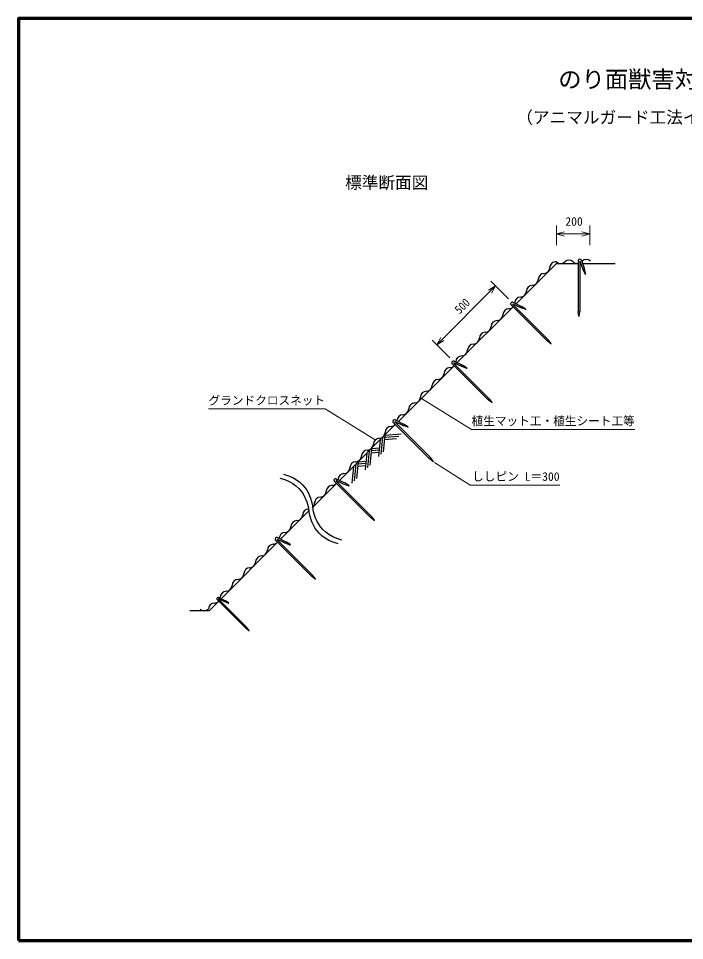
# Model space of a CAD drawing. Units: millimetres, scale not verified. Extents: x 200 to 8200, y 200 to 5825.
# Drawn here: x 200 to 4200, y 200 to 5740 of the extents above; entities that cross this region are included whole.
import ezdxf
from ezdxf.enums import TextEntityAlignment as Align

# ---------------------------------------------------------------- set-up
doc = ezdxf.new("R2010")
doc.units = ezdxf.units.MM
doc.header["$LTSCALE"] = 20
doc.layers.add('C-BMK-HTXT', color=7, linetype='Continuous')
doc.layers.add('C-TTL-TXT', color=7, linetype='Continuous')
for name, color, linetype, lineweight in [('C-STR', 7, 'Continuous', 25), ('C-STR-DIM', 1, 'Continuous', 13), ('C-STR-HTXT', 1, 'Continuous', 13), ('C-TTL', 2, 'Continuous', 70), ('C-TTL-LINE', 7, 'Continuous', 25)]:
    doc.layers.add(name, color=color, linetype=linetype, lineweight=lineweight)
doc.styles.add('ＭＳ ゴシック', font='')
doc.styles.get('ＭＳ ゴシック').set_extended_font_data('MS Gothic')

msp = doc.modelspace()

# ---------------------------------------------------------------- linework, layer by layer
at = {"layer": 'C-STR'}
for p, q in [((3430.7, 4267.55), (3188.65, 4025.5)), ((3430.7, 4267.55), (3550.7, 4267.55)), ((3550.7, 4267.55), (3561.7, 4267.55)), ((3561.7, 4287.24), (3561.7, 3978.78)), ((3570.7, 4278.78), (3570.7, 3978.78)), ((3570.7, 4267.55), (3577.7, 4267.55)), ((3590.41, 4231.22), (3573.09, 4280.74)), ((3580.83, 4287.72), (3599.48, 4234.39)), ((3587.89, 4267.55), (3610.7, 4267.55)), ((3587.89, 4267.55), (3784.14, 4267.55)), ((3602.63, 4206.3), (3590.41, 4231.22)), ((3605.46, 4207.29), (3599.48, 4234.39)), ((3602.63, 4206.3), (3605.69, 4202.08)), ((3605.69, 4202.08), (3605.46, 4207.29)), ((3170.14, 4006.98), (2835.1, 3671.94)), ((3156.21, 4020.91), (3374.33, 3802.79)), ((3168.56, 4021.29), (3380.69, 3809.15)), ((3216.12, 4001.59), (3168.86, 4024.36)), ((3169.4, 4034.77), (3220.3, 4010.25)), ((3181.45, 4018.3), (3176.5, 4013.35)), ((3242.38, 3992.61), (3216.12, 4001.59)), ((3243.69, 3995.31), (3220.3, 4010.25)), ((3242.38, 3992.61), (3247.54, 3991.79)), ((3247.54, 3991.79), (3243.69, 3995.31)), ((3564.7, 3953.78), (3561.7, 3978.78)), ((3564.7, 3953.78), (3561.7, 3978.78)), ((3564.7, 3953.78), (3566.2, 3948.78)), ((3564.7, 3953.78), (3566.2, 3948.78)), ((3566.2, 3948.78), (3567.7, 3953.78)), ((3566.2, 3948.78), (3567.7, 3953.78)), ((3567.7, 3953.78), (3570.7, 3978.78)), ((3567.7, 3953.78), (3570.7, 3978.78)), ((3394.13, 3787.23), (3374.33, 3802.79)), ((3394.13, 3787.23), (3374.33, 3802.79)), ((3396.25, 3789.35), (3380.69, 3809.15)), ((3396.25, 3789.35), (3380.69, 3809.15)), ((3394.13, 3787.23), (3398.73, 3784.76)), ((3394.13, 3787.23), (3398.73, 3784.76)), ((3398.73, 3784.76), (3396.25, 3789.35)), ((3398.73, 3784.76), (3396.25, 3789.35)), ((2802.66, 3667.35), (3020.78, 3449.24)), ((2815.01, 3667.73), (3027.14, 3455.6)), ((2862.57, 3648.04), (2815.31, 3670.81)), ((2815.85, 3681.22), (2866.74, 3656.7)), ((2827.89, 3664.74), (2822.95, 3659.8)), ((2890.13, 3641.76), (2866.74, 3656.7)), ((2816.58, 3653.43), (2481.54, 3318.39)), ((2888.83, 3639.06), (2862.57, 3648.04)), ((2888.83, 3639.06), (2893.99, 3638.24)), ((2893.99, 3638.24), (2890.13, 3641.76)), ((3040.58, 3433.68), (3020.78, 3449.24)), ((3040.58, 3433.68), (3020.78, 3449.24)), ((3042.7, 3435.8), (3027.14, 3455.6)), ((3042.7, 3435.8), (3027.14, 3455.6)), ((3045.17, 3431.2), (3042.7, 3435.8)), ((3045.17, 3431.2), (3042.7, 3435.8)), ((3040.58, 3433.68), (3045.17, 3431.2)), ((3040.58, 3433.68), (3045.17, 3431.2)), ((2462.3, 3327.66), (2513.19, 3303.14)), ((2463.03, 3299.88), (2127.99, 2964.84)), ((2449.11, 3313.8), (2667.22, 3095.68)), ((2461.46, 3314.18), (2673.59, 3102.05)), ((2509.02, 3294.48), (2461.76, 3317.25)), ((2474.34, 3311.19), (2469.39, 3306.24)), ((2535.28, 3285.5), (2509.02, 3294.48)), ((2536.58, 3288.21), (2513.19, 3303.14)), ((2535.28, 3285.5), (2540.43, 3284.68)), ((2540.43, 3284.68), (2536.58, 3288.21)), ((2385.48, 3222.32), (2376.76, 3122.71)), ((2399.62, 3236.47), (2390.9, 3136.85)), ((2397.34, 3210.46), (2470.95, 3216.9)), ((2398.48, 3223.46), (2485.1, 3231.04)), ((2399.62, 3236.47), (2499.24, 3245.18)), ((2319.57, 3156.42), (2367.17, 3160.58)), ((2371.33, 3208.18), (2362.62, 3108.56)), ((2291.28, 3128.13), (2282.57, 3028.51)), ((2305.43, 3142.27), (2296.71, 3042.65)), ((2319.57, 3156.42), (2310.85, 3056.8)), ((2317.29, 3130.41), (2364.89, 3134.57)), ((2318.43, 3143.41), (2366.03, 3147.58)), ((2211.23, 3048.08), (2202.52, 2948.46)), ((2225.37, 3062.22), (2216.66, 2962.6)), ((2239.52, 3076.37), (2230.8, 2976.75)), ((2237.24, 3050.36), (2284.84, 3054.52)), ((2238.38, 3063.36), (2285.98, 3067.53)), ((2239.52, 3076.37), (2287.12, 3080.53)), ((2687.02, 3080.13), (2667.22, 3095.68)), ((2687.02, 3080.13), (2667.22, 3095.68)), ((2689.14, 3082.25), (2673.59, 3102.05)), ((2689.14, 3082.25), (2673.59, 3102.05)), ((2687.02, 3080.13), (2691.62, 3077.65)), ((2687.02, 3080.13), (2691.62, 3077.65)), ((2691.62, 3077.65), (2689.14, 3082.25)), ((2691.62, 3077.65), (2689.14, 3082.25)), ((2109.48, 2946.32), (1967.09, 2803.93)), ((2095.55, 2960.25), (2313.67, 2742.13)), ((2107.9, 2960.63), (2320.03, 2748.49)), ((2155.46, 2940.93), (2108.2, 2963.7)), ((2108.74, 2974.11), (2159.64, 2949.59)), ((2120.79, 2957.64), (2115.84, 2952.69)), ((2181.72, 2931.95), (2155.46, 2940.93)), ((2183.03, 2934.65), (2159.64, 2949.59)), ((2181.72, 2931.95), (2186.88, 2931.13)), ((2186.88, 2931.13), (2183.03, 2934.65)), ((1944.49, 2781.34), (1774.44, 2611.28)), ((2333.47, 2726.57), (2313.67, 2742.13)), ((2333.47, 2726.57), (2313.67, 2742.13)), ((2335.59, 2728.69), (2320.03, 2748.49)), ((2335.59, 2728.69), (2320.03, 2748.49)), ((2333.47, 2726.57), (2338.07, 2724.1)), ((2333.47, 2726.57), (2338.07, 2724.1)), ((2338.07, 2724.1), (2335.59, 2728.69)), ((2338.07, 2724.1), (2335.59, 2728.69)), ((1742, 2606.69), (1960.12, 2388.58)), ((1754.35, 2607.07), (1966.48, 2394.94)), ((1801.91, 2587.38), (1754.65, 2610.15)), ((1755.19, 2620.56), (1806.08, 2596.04)), ((1767.23, 2604.08), (1762.29, 2599.13)), ((1755.92, 2592.77), (1417.18, 2254.03)), ((1828.17, 2578.4), (1801.91, 2587.38)), ((1829.47, 2581.1), (1806.08, 2596.04)), ((1828.17, 2578.4), (1833.33, 2577.58)), ((1833.33, 2577.58), (1829.47, 2581.1)), ((1979.92, 2373.02), (1960.12, 2388.58)), ((1979.92, 2373.02), (1960.12, 2388.58)), ((1982.04, 2375.14), (1966.48, 2394.94)), ((1982.04, 2375.14), (1966.48, 2394.94)), ((1979.92, 2373.02), (1984.51, 2370.54)), ((1979.92, 2373.02), (1984.51, 2370.54)), ((1984.51, 2370.54), (1982.04, 2375.14)), ((1984.51, 2370.54), (1982.04, 2375.14)), ((1402.37, 2239.22), (1344.53, 2181.38)), ((1391.23, 2250.35), (1565.72, 2075.86)), ((1401.11, 2250.66), (1570.82, 2080.95)), ((1439.16, 2234.9), (1401.35, 2253.12)), ((1401.78, 2261.45), (1442.5, 2241.83)), ((1411.42, 2248.27), (1407.46, 2244.31)), ((1460.17, 2227.72), (1439.16, 2234.9)), ((1461.21, 2229.88), (1442.5, 2241.83)), ((1460.17, 2227.72), (1464.29, 2227.06)), ((1464.29, 2227.06), (1461.21, 2229.88)), ((1344.53, 2181.38), (1229.31, 2181.38)), ((1581.56, 2063.42), (1565.72, 2075.86)), ((1581.56, 2063.42), (1565.72, 2075.86)), ((1583.26, 2065.11), (1570.82, 2080.95)), ((1583.26, 2065.11), (1570.82, 2080.95)), ((1581.56, 2063.42), (1585.24, 2061.44)), ((1581.56, 2063.42), (1585.24, 2061.44)), ((1585.24, 2061.44), (1583.26, 2065.11)), ((1585.24, 2061.44), (1583.26, 2065.11))]:
    msp.add_line(p, q, dxfattribs=at)
for centre, radius, start, end in [((3427.07, 4241.19), 36.55, 84.29482, 175.34771), ((3455.7, 4303.8), 36.25, 226.39718, 313.60282), ((3505.7, 4251.3), 36.25, 46.39718, 133.60282), ((3555.7, 4303.8), 36.25, 226.39718, 279.52728), ((3571.37, 4283.6), 10.32, 23.49835, 159.36564), ((3572.7, 4278.78), 2, 78.88056, 180), ((3555.7, 4303.8), 36.25, 294.44334, 303.32163), ((3605.7, 4251.3), 36.25, 123.9014, 127.69697), ((3610.49, 4255.14), 36.25, 46.39718, 133.60282), ((3354.73, 4243.61), 35.92, 273.23842, 0.86386), ((3285.16, 4173.28), 36.25, 271.39718, 358.60282), ((3357.64, 4171.51), 36.25, 91.39718, 178.60282), ((3214.45, 4102.57), 36.25, 271.39718, 358.60282), ((3286.93, 4100.8), 36.25, 91.39718, 178.60282), ((3216.22, 4030.09), 36.25, 91.39718, 178.60282), ((3145.51, 3959.38), 36.25, 91.39718, 178.60282), ((3143.74, 4031.85), 36.25, 271.39718, 316.70269), ((3165.62, 4025.17), 10.32, 68.49835, 204.36564), ((3169.98, 4022.7), 2, 123.88056, 225), ((3143.74, 4031.85), 36.25, 331.14022, 340.85165), ((3143.74, 4031.85), 36.25, 356.59149, 358.60282), ((3073.03, 3961.14), 36.25, 271.39718, 358.60282), ((3002.32, 3890.43), 36.25, 271.39718, 358.60282), ((3074.8, 3888.67), 36.25, 91.39718, 178.60282), ((3004.09, 3817.95), 36.25, 91.39718, 178.60282), ((2933.38, 3747.24), 36.25, 91.39718, 178.60282), ((2931.61, 3819.72), 36.25, 271.39718, 358.60282), ((2862.67, 3676.53), 36.25, 91.39718, 178.60282), ((2860.9, 3749.01), 36.25, 271.39718, 358.60282), ((2812.07, 3671.61), 10.32, 68.49835, 204.36564), ((2816.42, 3669.15), 2, 123.88056, 225), ((2790.19, 3678.3), 36.25, 331.14022, 340.85165), ((2790.19, 3678.3), 36.25, 356.59149, 358.60282), ((2719.48, 3607.59), 36.25, 271.39718, 358.60282), ((2791.96, 3605.82), 36.25, 91.39718, 178.60282), ((2790.19, 3678.3), 36.25, 271.39718, 316.70269), ((2721.25, 3535.11), 36.25, 91.39718, 178.60282), ((2650.54, 3464.4), 36.25, 91.39718, 178.60282), ((2648.77, 3536.88), 36.25, 271.39718, 358.60282), ((2578.06, 3466.17), 36.25, 271.39718, 358.60282), ((2507.35, 3395.46), 36.25, 271.39718, 358.60282), ((2579.82, 3393.69), 36.25, 91.39718, 178.60282), ((2458.51, 3318.06), 10.32, 68.49835, 204.36564), ((2509.11, 3322.98), 36.25, 91.39718, 178.60282), ((2438.4, 3252.27), 36.25, 91.39718, 178.60282), ((2436.64, 3324.75), 36.25, 271.39718, 316.70269), ((2462.87, 3315.59), 2, 123.88056, 225), ((2436.64, 3324.75), 36.25, 331.14022, 340.85165), ((2436.64, 3324.75), 36.25, 356.59149, 358.60282), ((2367.69, 3181.56), 36.25, 91.39718, 178.60282), ((2365.93, 3254.04), 36.25, 271.39718, 358.60282), ((2295.21, 3183.33), 36.25, 271.39718, 358.60282), ((2224.5, 3112.62), 36.25, 271.39718, 358.60282), ((2296.98, 3110.85), 36.25, 91.39718, 178.60282), ((2226.27, 3040.14), 36.25, 91.39718, 178.60282), ((2155.56, 2969.43), 36.25, 91.39718, 178.60282), ((2153.79, 3041.91), 36.25, 271.39718, 358.60282), ((2083.08, 2971.19), 36.25, 271.39718, 316.70269), ((2104.96, 2964.51), 10.32, 68.49835, 204.36564), ((2109.32, 2962.04), 2, 123.88056, 225), ((2083.08, 2971.19), 36.25, 331.14022, 340.85165), ((2083.08, 2971.19), 36.25, 356.5915, 358.60282), ((2012.37, 2900.48), 36.25, 271.39718, 358.60282), ((2084.85, 2898.72), 36.25, 91.39718, 178.60282), ((1941.66, 2829.77), 36.25, 314.53863, 358.60282), ((2014.14, 2828.01), 36.25, 91.39718, 178.60282), ((1943.43, 2757.29), 36.25, 91.39718, 178.60282), ((1872.72, 2686.58), 36.25, 91.39718, 178.60282), ((1870.95, 2759.06), 36.25, 271.39718, 358.60282), ((1800.24, 2688.35), 36.25, 271.39718, 358.60282), ((1751.4, 2610.95), 10.32, 68.49835, 204.36564), ((1755.76, 2608.49), 2, 123.88056, 225), ((1729.53, 2617.64), 36.25, 331.14023, 340.85166), ((1729.53, 2617.64), 36.25, 356.5915, 358.60282), ((1802.01, 2615.87), 36.25, 91.39718, 178.60282), ((1731.3, 2545.16), 36.25, 91.39718, 178.60282), ((1729.53, 2617.64), 36.25, 271.39718, 316.7027), ((1660.59, 2474.45), 36.25, 91.39718, 178.60282), ((1658.82, 2546.93), 36.25, 271.39718, 358.60282), ((1589.88, 2403.74), 36.25, 91.39718, 178.60282), ((1588.11, 2476.22), 36.25, 271.39718, 358.60282), ((1517.4, 2405.51), 36.25, 271.39718, 358.60282), ((1446.69, 2334.8), 36.25, 271.39718, 358.60282), ((1519.16, 2333.03), 36.25, 91.39718, 178.60282), ((1448.45, 2262.32), 36.25, 91.39718, 178.60282), ((1377.74, 2191.61), 36.25, 91.39718, 178.60282), ((1375.98, 2264.09), 36.25, 271.39718, 316.7027), ((1398.76, 2253.76), 8.26, 68.49835, 204.36564), ((1402.24, 2251.79), 1.6, 123.88056, 225), ((1375.98, 2264.09), 36.25, 328.19901, 336.06392), ((1375.98, 2264.09), 36.25, 348.36054, 358.60282), ((1315.34, 2217.59), 36.25, 228.98699, 316.19263)]:
    msp.add_arc(centre, radius, start, end, dxfattribs=at)
for points in [[(1792.3, 3001.05), (1959.16, 2960.39), (1963.54, 2807.78), (1967.3, 2803.54)], [(1769.49, 2978.84), (1936.36, 2938.18), (1940.73, 2785.58), (1944.49, 2781.34)], [(2119.48, 2583.83), (1952.62, 2624.49), (1948.25, 2777.1), (1944.49, 2781.34)], [(2142.29, 2606.04), (1975.43, 2646.7), (1971.05, 2799.3), (1967.3, 2803.54)]]:
    msp.add_open_spline(points, degree=3, dxfattribs=at)
at = {"layer": 'C-STR-DIM'}
for p, q in [((3430.7, 4377.55), (3430.7, 4496.14)), ((3630.7, 4377.55), (3630.7, 4496.14)), ((3430.7, 4445.09), (3479, 4458.03)), ((3630.7, 4445.09), (3430.7, 4445.09)), ((3430.7, 4445.09), (3479, 4432.15)), ((3630.7, 4445.09), (3582.41, 4458.03)), ((3630.7, 4445.09), (3582.41, 4432.15)), ((3630.7, 4436.14), (3630.7, 4405.09)), ((3143.22, 4055.29), (3037.16, 4161.36)), ((2711.89, 3779.52), (3065.44, 4133.08)), ((3065.44, 4133.08), (3022.14, 4108.08)), ((3065.44, 4133.08), (3040.44, 4089.77)), ((2711.89, 3779.52), (2736.89, 3822.82)), ((2789.67, 3701.74), (2683.6, 3807.81)), ((2711.89, 3779.52), (2755.19, 3804.52))]:
    msp.add_line(p, q, dxfattribs=at)
at = {"layer": 'C-STR-HTXT'}
for p, q in [((2619.81, 3456.66), (2920.94, 3270.41)), ((1341.37, 3393.86), (2041.37, 3393.86)), ((2041.37, 3393.86), (2342.49, 3207.62)), ((2920.94, 3270.41), (3900.94, 3270.41)), ((2697.55, 3073.06), (2912.79, 2936.8)), ((2912.79, 2936.8), (3450.1, 2936.8))]:
    msp.add_line(p, q, dxfattribs=at)
at = {"layer": 'C-TTL'}
msp.add_lwpolyline([(200, 200), (8200, 200), (8200, 5740), (200, 5740)], close=True, dxfattribs=at)
at = {"layer": 'C-TTL-LINE'}
for p, q in [((3562.78, 4289.32), (3562.56, 4289.12)), ((3155.51, 4023.13), (3155.49, 4022.84)), ((2801.95, 3669.58), (2801.93, 3669.29)), ((2448.4, 3316.03), (2448.38, 3315.74)), ((2094.85, 2962.47), (2094.83, 2962.18)), ((1741.29, 2608.92), (1741.27, 2608.63)), ((1390.67, 2252.14), (1390.65, 2251.9))]:
    msp.add_line(p, q, dxfattribs=at)

# ---------------------------------------------------------------- texts
at = {"layer": 'C-BMK-HTXT', "style": 'ＭＳ ゴシック'}
for s, p in [('植生マット工・植生シート工等', (2920.94, 3280.41)), ('ししピン L＝300', (2925.1, 2946.8))]:
    msp.add_text(s, height=51.32, dxfattribs=at).set_placement(p, align=Align.BOTTOM_LEFT)
at = {"layer": 'C-STR-DIM', "color": 7, "style": 'ＭＳ ゴシック'}
msp.add_text('200', height=51.32, dxfattribs=at).set_placement((3484.1, 4479.17), align=Align.BOTTOM_LEFT)
at = {"layer": 'C-STR-DIM', "color": 7, "style": 'ＭＳ ゴシック', "width": 0.9}
msp.add_text('500', height=51.32, rotation=45, dxfattribs=at).set_placement((2860.26, 3949.69), align=Align.BOTTOM_LEFT)
at = {"layer": 'C-STR-HTXT', "color": 7, "style": 'ＭＳ ゴシック'}
msp.add_text('グランドクロスネット', height=51.32, dxfattribs=at).set_placement((1341.37, 3403.86), align=Align.BOTTOM_LEFT)
at = {"layer": 'C-TTL-TXT', "color": 3, "style": 'ＭＳ ゴシック'}
for s, height, p in [('のり面獣害対策工標準施工図', 102.6, (3441.49, 5292.15)), ('（アニマルガード工法イノシシ対策タイプ 切土仕様）', 73.31, (3189.71, 5087.15))]:
    msp.add_text(s, height=height, dxfattribs=at).set_placement(p, align=Align.BOTTOM_LEFT)
at = {"layer": 'C-TTL-TXT', "style": 'ＭＳ ゴシック'}
msp.add_text('標準断面図', height=73.31, dxfattribs=at).set_placement((2161.57, 4695.02), align=Align.BOTTOM_LEFT)

doc.saveas('drawing.dxf')
